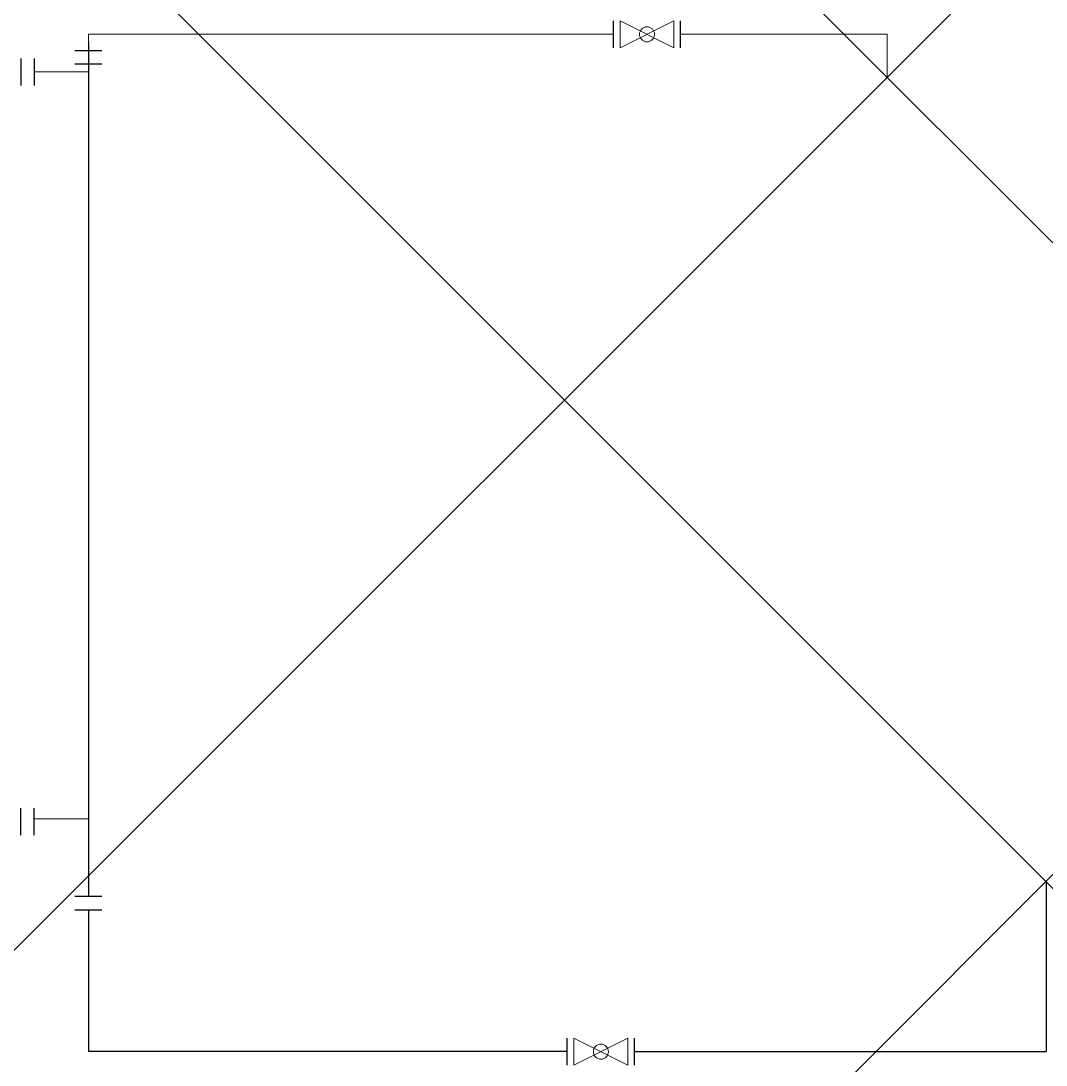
# Model space of a CAD drawing. Header units: inches. Extents: x 0 to 0.307, y 0 to 0.313.
import ezdxf

# ---------------------------------------------------------------- set-up
doc = ezdxf.new("R2010")
doc.units = ezdxf.units.IN
doc.header["$MEASUREMENT"] = 0
doc.header["$PDMODE"] = 35
doc.header["$PDSIZE"] = -3
doc.layers.add('EDGES', color=3, linetype='Continuous', lineweight=0)
doc.layers.add('Level 7', color=7, linetype='Continuous')

# ---------------------------------------------------------------- blocks, each defined once
blk = doc.blocks.new('SeparatorTankGroup_SeparatorTank_SeparatorTank1__PORT6_LEFT_BALL_VFO')
at = {"layer": 'Level 7', "color": 2, "linetype": 'Continuous', "lineweight": 30}
for p, q in [((-0.005, 0.002), (-0.005, -0.002)), ((0.005, 0.002), (0.005, -0.002))]:
    blk.add_line(p, q, dxfattribs=at)
at = {"layer": 'Level 7', "color": 2, "linetype": 'Continuous', "lineweight": 13, "flags": 128}
blk.add_lwpolyline([(-0.004, 0.002), (-0.004, -0.002), (0.004, 0.002), (0.004, -0.002), (-0.004, 0.002)], dxfattribs=at)
at = {"layer": 'Level 7', "color": 2, "linetype": 'Continuous', "lineweight": 13}
blk.add_circle((0, 0), 0.00112, dxfattribs=at)
blk = doc.blocks.new('SeparatorTankGroup_SeparatorTank_SeparatorTank1__PORT6_FLANGE_BOTTOM')
at = {"layer": 'Level 7', "color": 2, "linetype": 'Continuous', "lineweight": 30}
for p, q in [((-0.001, -0.002), (-0.001, 0.002)), ((0.001, -0.002), (0.001, 0.002))]:
    blk.add_line(p, q, dxfattribs=at)
blk = doc.blocks.new('SeparatorTankGroup_SeparatorTank_SeparatorTank1__PORT6_BRANCH_FLANGE_LEFT')
at = {"layer": 'Level 7', "color": 2, "linetype": 'Continuous', "lineweight": 30}
for p, q in [((-0.001, -0.002), (-0.001, 0.002)), ((0.001, -0.002), (0.001, 0.002))]:
    blk.add_line(p, q, dxfattribs=at)

msp = doc.modelspace()

# ---------------------------------------------------------------- linework, layer by layer
for p, q in [((0.02023, 0.30658), (0.02023, 0.05057)), ((0.30713, 0.05503), (0.30713, 0.00403)), ((0.02023, 0.04655), (0.02023, 0.00403)), ((0.16368, 0.00403), (0.02023, 0.00403)), ((0.18381, 0.00403), (0.30713, 0.00403))]:
    msp.add_line(p, q)
for p in [(0.2595, 0.29597), (0.30713, 0.05503)]:
    msp.add_point(p)
at = {"layer": 'EDGES', "color": 3, "lineweight": 0}
for p, q in [((0.17751, 0.30886), (0.02023, 0.30886)), ((0.02023, 0.30886), (0.02023, 0.30403)), ((0.2595, 0.30886), (0.19765, 0.30886)), ((0.2595, 0.29597), (0.2595, 0.30886)), ((0.02023, 0.29758), (0.00412, 0.29758)), ((0.02023, 0.07378), (0.00403, 0.07378))]:
    msp.add_line(p, q, dxfattribs=at)

# ---------------------------------------------------------------- block references
at = {"xscale": 2.013398524451903, "yscale": 2.013398524451903}
for name, p, rotation in [('SeparatorTankGroup_SeparatorTank_SeparatorTank1__PORT6_LEFT_BALL_VFO', (0.18758, 0.30886), 180), ('SeparatorTankGroup_SeparatorTank_SeparatorTank1__PORT6_FLANGE_BOTTOM', (0.02023, 0.30201), 270), ('SeparatorTankGroup_SeparatorTank_SeparatorTank1__PORT6_FLANGE_BOTTOM', (0.02023, 0.04856), 270), ('SeparatorTankGroup_SeparatorTank_SeparatorTank1__PORT6_LEFT_BALL_VFO', (0.17375, 0.00403), 180)]:
    msp.add_blockref(name, p, dxfattribs=dict(at, rotation=rotation))
for p in [(0.00211, 0.29758), (0.00201, 0.07292)]:
    msp.add_blockref('SeparatorTankGroup_SeparatorTank_SeparatorTank1__PORT6_BRANCH_FLANGE_LEFT', p, dxfattribs=at)

doc.saveas('drawing.dxf')
